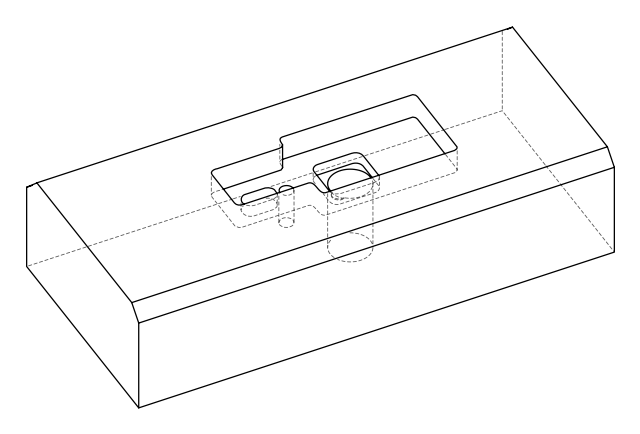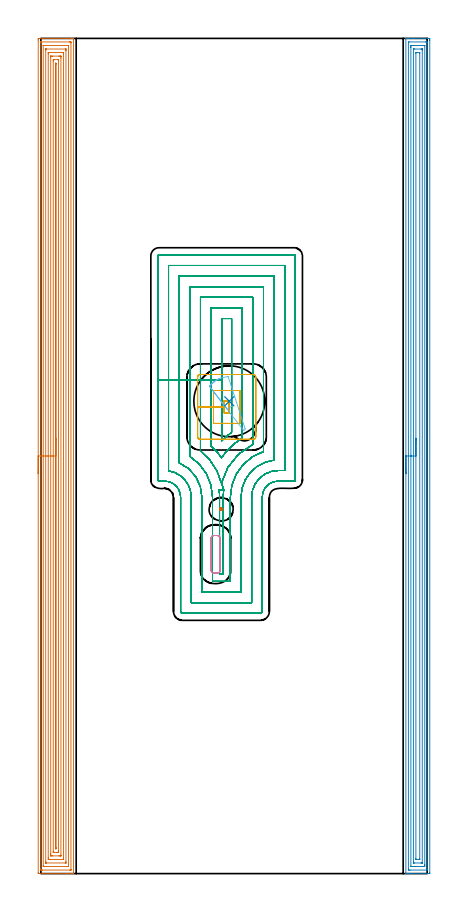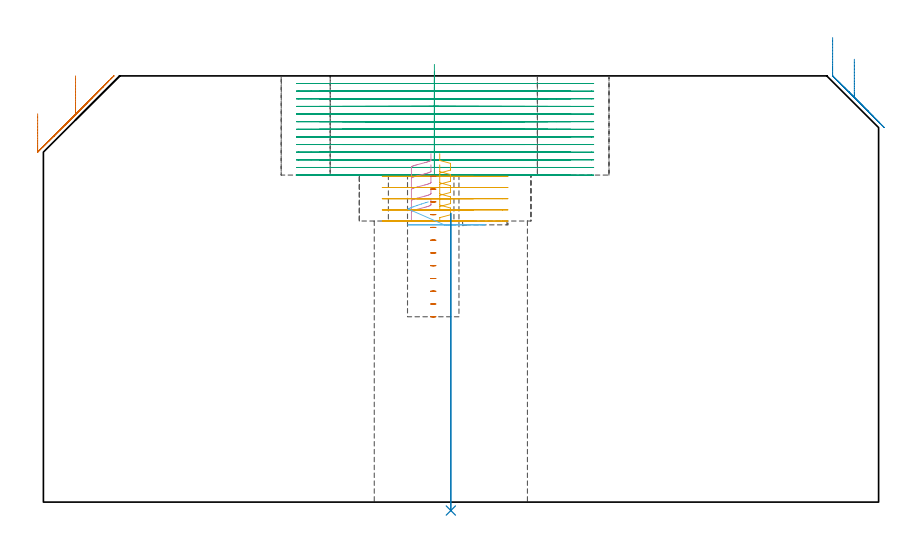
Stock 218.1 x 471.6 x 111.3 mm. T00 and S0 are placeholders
(PLAN: 8 operations, 3 tool changes, 123.7 min)
(1 AREA_MILL | FG_CHAMFER_SURFACE | UGT0205_001 | 30.37 min | 93362 mm3)
(2 AREA_MILL_1 | FG_CHAMFER_SURFACE_1 | UGT0205_001 | 19.14 min | 42975 mm3)
(3 MILL_FREE_SHAPED_POCKET | POCKET_FREE_SHAPED_STRAIGHT | UGT0201_126 | Follow Part, ap 2, ae 75% | 69.46 min | 405191 mm3)
(4 MILL_RECTANGULAR_POCKET | POCKET_RECTANGULAR_STRAIGHT | UGT0201_130 | Follow Part, ap 3, ae 75% | 0.97 min | 6205 mm3)
(5 MILL_RECTANGULAR_POCKET_1 | POCKET_RECTANGULAR_STRAIGHT_1 | UGT0201_130 | Follow Part, ap 3, ae 75% | 2.85 min | 25560 mm3)
(6 MILL_SLOT_ROUND_PART | SLOT_PARTIAL_ROUND | UGT0201_130 | Follow Part, ap 3, ae 75% | 0.27 min | 793 mm3)
(7 MILL_BLIND_HOLE_FROM_SOLID_MATERIAL | STEP1POCKET | UGT0201_130 | Spiral | 0.33 min | 5207 mm3)
(8 INDEXABLE_INSERT_DRILL_THROUGH_HOLE_FROM_SOLID | STEP1HOLE | NXT0302_035 | 0.32 min | 91434 mm3)
(TOOL UGT0205_001 | Chamfer Mill 20 x 3 x 45 deg. | D20 FL50 Z2)
(TOOL UGT0201_126 | Carbide End Mill 8.0 | D8 FL15 Z4)
(TOOL UGT0201_130 | Carbide End Mill 12.0 | D12 FL15 Z4)
(TOOL NXT0302_035 | Index. Insert Drill 40mm [880-D4000L40-05] | D40 PA176 FL200 Z2)
(OP 1 AREA_MILL)
G17 G21 G94 G90
T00 M6
G54
G17 G0 G90 X-1.5 Y225.8 S1061 M3
G43 Z121.3 H0
Z101.4
G94 G1 Y225.838 Z100.528 F250.
Y225.952 Z99.664
Y226.141 Z98.812
Y226.403 Z97.98
Y226.737 Z97.174
Y227.14 Z96.4
Y227.608 Z95.664
Y228.14 Z94.972
Y228.729 Z94.329
Y229.372 Z93.74
Y230.064 Z93.209
Y230.8 Z92.74
Y231.574 Z92.337
Y232.38 Z92.003
Y233.212 Z91.741
Y234.064 Z91.552
Y234.928 Z91.438
Y235.8 Z91.4
Y470.669
X-1.499 Y470.97 Z91.401
X-1.494 Y471.557 Z91.404
X-1.492 Y471.593 Z91.406
X-0.909 Y471.6 Z91.988
X14.508 Z107.403
X16.918 Z109.813
X17.646 Z110.546
X17.918 Z110.818
X18.343 Y471.593 Z111.235
X18.397 Y471.59 Z111.288
X18.4 Y471.417 Z111.3
Y0.183
X18.397 Y0.009 Z111.288
X18.384 Y0.006 Z111.276
X18.342 Y0.003 Z111.233
X17.918 Y0. Z110.818
X17.646 Z110.546
X16.918 Z109.813
X15.663 Z108.56
X14.244 Z107.14
X-1.174 Z91.724
X-1.492 Y0.01 Z91.406
X-1.499 Y0.327 Z91.399
Y0.342 Z91.4
X-1.5 Y235.8
X-0.086 Z92.814
X-0.085 Y469.318 Z92.815
X-0.083 Y469.453 Z92.817
X-0.08 Y469.543 Z92.82
X-0.077 Y469.592 Z92.823
X-0.069 Y469.593 Z92.831
X-0.018 Y469.596 Z92.882
X0.457 Y469.6 Z93.357
X16.027 Z108.927
X16.503 Y469.599 Z109.403
X16.918 Y469.592 Z109.818
X16.971 Y469.59 Z109.871
X16.98 Y469.385 Z109.88
X16.984 Y469.25 Z109.884
X16.985 Y469.182 Z109.885
X16.986 Y469.114 Z109.886
X16.985 Y2.282 Z109.885
X16.983 Y2.147 Z109.883
X16.98 Y2.057 Z109.88
X16.977 Y2.008 Z109.877
X16.969 Y2.007 Z109.869
X16.918 Y2.004 Z109.818
X16.443 Y2. Z109.343
X0.873 Z93.773
X0.397 Y2.001 Z93.297
X-0.018 Y2.008 Z92.882
X-0.071 Y2.01 Z92.829
X-0.08 Y2.215 Z92.82
X-0.084 Y2.35 Z92.816
X-0.085 Y2.418 Z92.815
X-0.086 Y2.486 Z92.814
Y235.8
X1.328 Z94.228
X1.329 Y467.503 Z94.229
X1.33 Y467.558 Z94.23
X1.332 Y467.583 Z94.232
X1.334 Y467.589 Z94.234
X1.354 Y467.591 Z94.254
X1.56 Y467.599 Z94.46
X15.135 Z108.035
X15.341 Y467.595 Z108.241
X15.478 Y467.59 Z108.378
X15.565 Y467.583 Z108.465
X15.567 Y467.539 Z108.467
X15.569 Y467.394 Z108.469
X15.571 Y466.957 Z108.471
Y4.097
X15.57 Y4.042 Z108.47
X15.568 Y4.017 Z108.468
X15.566 Y4.011 Z108.466
X15.546 Y4.009 Z108.446
X15.34 Y4.001 Z108.24
X1.765 Z94.665
X1.559 Y4.005 Z94.459
X1.422 Y4.01 Z94.322
X1.335 Y4.017 Z94.235
X1.333 Y4.061 Z94.233
X1.331 Y4.206 Z94.231
X1.329 Y4.643 Z94.229
X1.328 Y235.8 Z94.228
X2.743 Z95.643
Y464.711
X2.745 Y465.516 Z95.645
X2.748 Y465.571 Z95.648
X2.751 Y465.59 Z95.651
X2.773 Y465.592 Z95.673
X2.883 Y465.597 Z95.783
X3.104 Y465.599 Z96.004
X13.798 Z106.698
X14.018 Y465.597 Z106.918
X14.127 Y465.592 Z107.027
X14.149 Y465.59 Z107.049
X14.152 Y465.574 Z107.052
X14.154 Y465.533 Z107.054
X14.157 Y464.798 Z107.057
Y464.711
Y6.889
X14.155 Y6.085 Z107.055
X14.152 Y6.029 Z107.052
X14.149 Y6.01 Z107.049
X14.127 Y6.008 Z107.027
X14.017 Y6.004 Z106.917
X13.796 Y6.001 Z106.696
X3.102 Z96.002
X2.882 Y6.003 Z95.782
X2.773 Y6.008 Z95.673
X2.751 Y6.01 Z95.651
X2.748 Y6.026 Z95.648
X2.746 Y6.067 Z95.646
X2.743 Y6.802 Z95.643
Y6.889
Y235.8
X4.157 Z97.057
Y462.923
X4.158 Y463.204 Z97.058
X4.162 Y463.488 Z97.062
X4.164 Y463.567 Z97.064
X4.17 Y463.591 Z97.07
X4.186 Y463.593 Z97.086
X4.27 Y463.597 Z97.17
X4.439 Y463.599 Z97.339
X4.655 Y463.6 Z97.555
X11.786 Z104.686
X12.461 Y463.598 Z105.361
X12.681 Y463.596 Z105.581
X12.732 Y463.59 Z105.632
X12.736 Y463.577 Z105.636
X12.739 Y463.538 Z105.639
X12.742 Y462.923 Z105.642
X12.743 Y462.64 Z105.643
Y8.677
X12.742 Y8.396 Z105.642
X12.738 Y8.112 Z105.638
X12.736 Y8.033 Z105.636
X12.73 Y8.009 Z105.63
X12.714 Y8.007 Z105.614
X12.63 Y8.003 Z105.53
X12.461 Y8.001 Z105.361
X12.245 Y8. Z105.145
X5.114 Z98.014
X4.439 Y8.002 Z97.339
X4.219 Y8.004 Z97.119
X4.168 Y8.01 Z97.068
X4.164 Y8.023 Z97.064
X4.161 Y8.062 Z97.061
X4.158 Y8.677 Z97.058
X4.157 Y8.96 Z97.057
Y235.8
X5.571 Z98.471
Y461.134
X5.572 Y461.461 Z98.472
X5.574 Y461.542 Z98.474
X5.578 Y461.58 Z98.478
X5.58 Y461.59 Z98.48
X5.603 Y461.592 Z98.503
X5.759 Y461.598 Z98.659
X6.222 Y461.6 Z99.122
X6.649 Z99.549
X10.214 Z103.114
X10.679 Y461.599 Z103.579
X11.109 Y461.597 Z104.009
X11.289 Y461.59 Z104.189
X11.322 Y461.58 Z104.222
X11.324 Y461.517 Z104.224
X11.327 Y461.378 Z104.227
X11.328 Y461.134 Z104.228
X11.329 Y460.482 Z104.229
Y10.466
X11.328 Y10.139 Z104.228
X11.326 Y10.058 Z104.226
X11.322 Y10.02 Z104.222
X11.32 Y10.01 Z104.22
X11.297 Y10.008 Z104.197
X11.141 Y10.002 Z104.041
X10.679 Y10. Z103.579
X10.251 Z103.151
X6.686 Z99.586
X6.222 Y10.001 Z99.122
X5.791 Y10.003 Z98.691
X5.611 Y10.01 Z98.511
X5.578 Y10.02 Z98.478
X5.576 Y10.083 Z98.476
X5.573 Y10.222 Z98.473
X5.572 Y10.466 Z98.472
X5.571 Y11.118 Z98.471
Y235.8
X6.985 Z99.885
Y458.58
X6.987 Y459.346 Z99.887
X6.989 Y459.47 Z99.889
X6.993 Y459.59 Z99.893
X7.113 Y459.592 Z100.013
X7.752 Y459.599 Z100.652
X9.534 Y459.6 Z102.434
X9.787 Y459.598 Z102.687
X9.871 Y459.594 Z102.771
X9.9 Y459.59 Z102.8
X9.908 Y459.584 Z102.808
X9.91 Y459.559 Z102.81
X9.913 Y459.474 Z102.813
X9.914 Y459.346 Z102.814
X9.915 Y459.218 Z102.815
Y13.02
X9.913 Y12.254 Z102.813
X9.911 Y12.13 Z102.811
X9.907 Y12.01 Z102.807
X9.787 Y12.008 Z102.687
X9.148 Y12.001 Z102.048
X7.366 Y12. Z100.266
X7.113 Y12.002 Z100.013
X7.029 Y12.006 Z99.929
X7. Y12.01 Z99.9
X6.992 Y12.016 Z99.892
X6.99 Y12.041 Z99.89
X6.987 Y12.126 Z99.887
X6.986 Y12.254 Z99.886
X6.985 Y12.382 Z99.885
Y235.8
X8.4 Z101.3
Y456.765
X8.402 Y457.159 Z101.302
X8.407 Y457.558 Z101.307
X8.413 Y457.591 Z101.313
X8.429 Y457.595 Z101.329
X8.45 Z101.35
X8.487 Y457.591 Z101.387
X8.493 Y457.558 Z101.393
X8.496 Y457.456 Z101.396
X8.5 Y457.061 Z101.4
Y14.835
X8.498 Y14.441 Z101.398
X8.493 Y14.042 Z101.393
X8.487 Y14.009 Z101.387
X8.471 Y14.005 Z101.371
X8.45 Z101.35
X8.413 Y14.009 Z101.313
X8.407 Y14.042 Z101.307
X8.404 Y14.144 Z101.304
X8.4 Y14.539 Z101.3
Y235.8
Y236.672 Z101.338
Y237.536 Z101.451
Y238.388 Z101.64
Y239.22 Z101.903
Y240.026 Z102.236
Y240.8 Z102.639
Y241.536 Z103.108
Y242.228 Z103.639
Y242.871 Z104.228
Y243.46 Z104.872
Y243.992 Z105.564
Y244.46 Z106.3
Y244.863 Z107.073
Y245.197 Z107.879
Y245.459 Z108.711
Y245.648 Z109.563
Y245.762 Z110.428
Y245.8 Z111.3
G0 Z121.3
M5
M2
(OP 2 AREA_MILL_1)
G17 G21 G94 G90
T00 M6
G54
G17 G0 G90 X206.1 Y225.8 S1061 M3
G43 Z121.3 H0
G94 G1 Y225.838 Z120.428 F250.
Y225.952 Z119.563
Y226.141 Z118.712
Y226.403 Z117.88
Y226.737 Z117.074
Y227.14 Z116.3
Y227.608 Z115.564
Y228.14 Z114.872
Y228.729 Z114.229
Y229.372 Z113.64
Y230.064 Z113.108
Y230.8 Z112.64
Y231.574 Z112.237
Y232.38 Z111.903
Y233.212 Z111.641
Y234.064 Z111.452
Y234.928 Z111.338
Y235.8 Z111.3
Y471.417
X206.103 Y471.591 Z111.288
X206.138 Y471.6 Z111.253
X206.539 Z110.861
X206.8 Z110.6
X207.525 Z109.871
X208.775 Z108.622
X210.187 Z107.208
X218.438 Z98.959
X219.063 Y471.596 Z98.335
X219.592 Y471.592 Z97.806
X219.595 Y471.506 Z97.803
X219.599 Y470.97 Z97.801
X219.6 Y470.429 Z97.8
Y0.63
X219.596 Y0.273 Z97.802
X219.592 Y0.01 Z97.806
X219.326 Y0. Z98.072
X209.3 Z108.095
X207.887 Z109.509
X207.525 Z109.871
X206.8 Z110.6
X206.539 Z110.861
X206.138 Z111.253
X206.103 Y0.009 Z111.288
X206.1 Y0.183 Z111.3
Y235.8
X207.514 Z109.886
Y469.192
X207.525 Y469.59 Z109.875
X207.998 Y469.599 Z109.402
X217.288 Y469.6 Z100.112
X217.762 Y469.599 Z99.638
X218.175 Y469.59 Z99.225
X218.186 Y469.182 Z99.214
Y469.172
Y2.408
X218.175 Y2.01 Z99.225
X217.702 Y2.001 Z99.698
X208.412 Y2. Z108.988
X207.938 Y2.001 Z109.462
X207.525 Y2.01 Z109.875
X207.514 Y2.418 Z109.886
Y2.428
Y235.8
X208.928 Z108.472
X208.929 Y466.499 Z108.471
X208.93 Y466.872 Z108.47
X208.933 Y467.394 Z108.467
X208.935 Y467.571 Z108.465
X209.104 Y467.591 Z108.296
X209.3 Y467.595 Z108.1
X209.983 Y467.6 Z107.417
X210.187 Z107.213
X214.42 Z102.98
X216.196 Z101.204
X216.4 Y467.598 Z101.
X216.605 Y467.595 Z100.795
X216.741 Y467.59 Z100.659
X216.766 Y467.581 Z100.634
X216.767 Y467.563 Z100.633
X216.77 Y467.518 Z100.63
X216.771 Y467.394 Z100.629
Y5.101
X216.77 Y4.728 Z100.63
X216.767 Y4.206 Z100.633
X216.765 Y4.029 Z100.635
X216.596 Y4.009 Z100.804
X216.4 Y4.005 Z101.
X215.717 Y4. Z101.683
X215.513 Z101.887
X211.28 Z106.12
X209.504 Z107.896
X209.3 Y4.002 Z108.1
X209.095 Y4.005 Z108.305
X208.959 Y4.01 Z108.441
X208.935 Y4.019 Z108.465
X208.933 Y4.037 Z108.467
X208.931 Y4.082 Z108.469
X208.929 Y4.206 Z108.471
X208.928 Y235.8 Z108.472
X210.343 Z107.057
Y465.448
X210.345 Y465.554 Z107.055
X210.347 Y465.584 Z107.053
X210.35 Y465.59 Z107.05
X210.359 Y465.594 Z107.041
X210.413 Y465.597 Z106.987
X210.634 Y465.599 Z106.766
X211.075 Y465.6 Z106.325
X214.625 Z102.775
X215.068 Y465.597 Z102.332
X215.286 Y465.593 Z102.114
X215.339 Y465.59 Z102.061
X215.351 Y465.582 Z102.049
X215.353 Y465.564 Z102.047
X215.355 Y465.494 Z102.045
X215.357 Y464.868 Z102.043
Y464.711
Y6.152
X215.355 Y6.046 Z102.045
X215.353 Y6.017 Z102.047
X215.35 Y6.01 Z102.05
X215.341 Y6.006 Z102.059
X215.287 Y6.003 Z102.113
X215.066 Y6.001 Z102.334
X214.625 Y6. Z102.775
X211.075 Z106.325
X210.632 Y6.003 Z106.768
X210.414 Y6.007 Z106.986
X210.361 Y6.01 Z107.039
X210.349 Y6.018 Z107.051
X210.347 Y6.036 Z107.053
X210.345 Y6.106 Z107.055
X210.343 Y6.732 Z107.057
Y6.889
Y235.8
X211.757 Z105.643
X211.758 Y463.337 Z105.642
X211.76 Y463.475 Z105.64
X211.764 Y463.578 Z105.636
X211.795 Y463.59 Z105.605
X211.962 Y463.596 Z105.438
X212.178 Y463.6 Z105.222
X213.834 Z103.566
X213.893 Y463.599 Z103.507
X213.925 Y463.595 Z103.475
X213.936 Y463.591 Z103.464
X213.939 Y463.544 Z103.461
X213.943 Y463.13 Z103.457
X213.942 Y8.263 Z103.458
X213.94 Y8.125 Z103.46
X213.936 Y8.022 Z103.464
X213.905 Y8.01 Z103.495
X213.738 Y8.004 Z103.662
X213.522 Y8. Z103.878
X211.866 Z105.534
X211.807 Y8.001 Z105.593
X211.775 Y8.005 Z105.625
X211.764 Y8.009 Z105.636
X211.762 Y8.056 Z105.638
X211.757 Y8.47 Z105.643
Y235.8
Y236.672 Z105.681
Y237.537 Z105.795
Y238.388 Z105.984
Y239.22 Z106.246
Y240.026 Z106.58
Y240.8 Z106.983
Y241.536 Z107.452
Y242.228 Z107.983
Y242.871 Z108.572
Y243.46 Z109.215
Y243.992 Z109.907
Y244.46 Z110.643
Y244.863 Z111.417
Y245.197 Z112.223
Y245.459 Z113.055
Y245.648 Z113.907
Y245.762 Z114.772
Y245.8 Z115.643
G0 Z121.3
M5
M2
(OP 3 MILL_FREE_SHAPED_POCKET)
G17 G21 G94 G90
T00 M6
G54
G17 G0 G90 X102.1 Y297.501 S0 M3
G43 Z121.3 H0
Z114.3
G94 G1 Y278.87 Z109.308 F250.
Y244.339 F500.
G2 X107.7 Y249.115 R45.
G1 Y313.4
X102.1
Y278.87
X96.1
Y241.489
G2 X101.95 Y234.822 R39.
X113.7 Y245.9 R39.
G1 Y319.4
X96.1
Y278.87
X90.1
Y238.695
G2 X101.95 Y220.461 R33.
G1 X103.27 Y216.685
G3 X103. Y212.6 R31.
G1 Y169.
X100.9
Y212.6
G3 X100.63 Y216.685 R31.
X103.27 Y216.685 R4.
G1 X101.95 Y220.461
G2 X119.7 Y242.341 R33.
G1 Y325.4
X90.1
Y278.87
X84.1
Y235.564
G2 X96.9 Y212.6 R27.
G1 Y165.
X107.
Y212.6
G2 X125.7 Y238.293 R27.
G1 Y331.4
X84.1
Y278.87
X78.1
Y231.933
G2 X90.9 Y212.6 R21.
G1 Y159.
X113.
Y212.6
G2 X131.7 Y233.474 R21.
G1 Y337.4
X78.1
Y278.87
X72.1
Y227.438
G2 X84.9 Y212.6 R15.
G1 Y153.
X119.
Y212.6
G2 X134. Y227.6 R15.
G1 X137.7
Y343.4
X72.1
Y278.87
X66.1
Y222.2
G3 X66.7 Y221.6 R0.6
G1 X69.9
G2 X78.9 Y212.6 R9.
G1 Y148.
G3 X79.9 Y147. R1.
G1 X124.
G3 X125. Y148. R1.
G1 Y212.6
G2 X134. Y221.6 R9.
G1 X143.1
G3 X143.7 Y222.2 R0.6
G1 Y348.8
G3 X143.1 Y349.4 R0.6
G1 X66.7
G3 X66.1 Y348.8 R0.6
G1 Y278.87
Y277.87
G0 X102.1 Y297.501 Z112.308
G1 Y278.87 Z107.315 F250.
Y244.339 F500.
G2 X107.7 Y249.115 R45.
G1 Y313.4
X102.1
Y278.87
X96.1
Y241.489
G2 X101.95 Y234.822 R39.
X113.7 Y245.9 R39.
G1 Y319.4
X96.1
Y278.87
X90.1
Y238.695
G2 X101.95 Y220.461 R33.
G1 X103.27 Y216.685
G3 X103. Y212.6 R31.
G1 Y169.
X100.9
Y212.6
G3 X100.63 Y216.685 R31.
X103.27 Y216.685 R4.
G1 X101.95 Y220.461
G2 X119.7 Y242.341 R33.
G1 Y325.4
X90.1
Y278.87
X84.1
Y235.564
G2 X96.9 Y212.6 R27.
G1 Y165.
X107.
Y212.6
G2 X125.7 Y238.293 R27.
G1 Y331.4
X84.1
Y278.87
X78.1
Y231.933
G2 X90.9 Y212.6 R21.
G1 Y159.
X113.
Y212.6
G2 X131.7 Y233.474 R21.
G1 Y337.4
X78.1
Y278.87
X72.1
Y227.438
G2 X84.9 Y212.6 R15.
G1 Y153.
X119.
Y212.6
G2 X134. Y227.6 R15.
G1 X137.7
Y343.4
X72.1
Y278.87
X66.1
Y222.2
G3 X66.7 Y221.6 R0.6
G1 X69.9
G2 X78.9 Y212.6 R9.
G1 Y148.
G3 X79.9 Y147. R1.
G1 X124.
G3 X125. Y148. R1.
G1 Y212.6
G2 X134. Y221.6 R9.
G1 X143.1
G3 X143.7 Y222.2 R0.6
G1 Y348.8
G3 X143.1 Y349.4 R0.6
G1 X66.7
G3 X66.1 Y348.8 R0.6
G1 Y278.87
Y277.87
G0 X102.1 Y297.501 Z110.315
G1 Y278.87 Z105.323 F250.
Y244.339 F500.
G2 X107.7 Y249.115 R45.
G1 Y313.4
X102.1
Y278.87
X96.1
Y241.489
G2 X101.95 Y234.822 R39.
X113.7 Y245.9 R39.
G1 Y319.4
X96.1
Y278.87
X90.1
Y238.695
G2 X101.95 Y220.461 R33.
G1 X103.27 Y216.685
G3 X103. Y212.6 R31.
G1 Y169.
X100.9
Y212.6
G3 X100.63 Y216.685 R31.
X103.27 Y216.685 R4.
G1 X101.95 Y220.461
G2 X119.7 Y242.341 R33.
G1 Y325.4
X90.1
Y278.87
X84.1
Y235.564
G2 X96.9 Y212.6 R27.
G1 Y165.
X107.
Y212.6
G2 X125.7 Y238.293 R27.
G1 Y331.4
X84.1
Y278.87
X78.1
Y231.933
G2 X90.9 Y212.6 R21.
G1 Y159.
X113.
Y212.6
G2 X131.7 Y233.474 R21.
G1 Y337.4
X78.1
Y278.87
X72.1
Y227.438
G2 X84.9 Y212.6 R15.
G1 Y153.
X119.
Y212.6
G2 X134. Y227.6 R15.
G1 X137.7
Y343.4
X72.1
Y278.87
X66.1
Y222.2
G3 X66.7 Y221.6 R0.6
G1 X69.9
G2 X78.9 Y212.6 R9.
G1 Y148.
G3 X79.9 Y147. R1.
G1 X124.
G3 X125. Y148. R1.
G1 Y212.6
G2 X134. Y221.6 R9.
G1 X143.1
G3 X143.7 Y222.2 R0.6
G1 Y348.8
G3 X143.1 Y349.4 R0.6
G1 X66.7
G3 X66.1 Y348.8 R0.6
G1 Y278.87
Y277.87
G0 X102.1 Y297.501 Z108.323
G1 Y278.87 Z103.331 F250.
Y244.339 F500.
G2 X107.7 Y249.115 R45.
G1 Y313.4
X102.1
Y278.87
X96.1
Y241.489
G2 X101.95 Y234.822 R39.
X113.7 Y245.9 R39.
G1 Y319.4
X96.1
Y278.87
X90.1
Y238.695
G2 X101.95 Y220.461 R33.
G1 X103.27 Y216.685
G3 X103. Y212.6 R31.
G1 Y169.
X100.9
Y212.6
G3 X100.63 Y216.685 R31.
X103.27 Y216.685 R4.
G1 X101.95 Y220.461
G2 X119.7 Y242.341 R33.
G1 Y325.4
X90.1
Y278.87
X84.1
Y235.564
G2 X96.9 Y212.6 R27.
G1 Y165.
X107.
Y212.6
G2 X125.7 Y238.293 R27.
G1 Y331.4
X84.1
Y278.87
X78.1
Y231.933
G2 X90.9 Y212.6 R21.
G1 Y159.
X113.
Y212.6
G2 X131.7 Y233.474 R21.
G1 Y337.4
X78.1
Y278.87
X72.1
Y227.438
G2 X84.9 Y212.6 R15.
G1 Y153.
X119.
Y212.6
G2 X134. Y227.6 R15.
G1 X137.7
Y343.4
X72.1
Y278.87
X66.1
Y222.2
G3 X66.7 Y221.6 R0.6
G1 X69.9
G2 X78.9 Y212.6 R9.
G1 Y148.
G3 X79.9 Y147. R1.
G1 X124.
G3 X125. Y148. R1.
G1 Y212.6
G2 X134. Y221.6 R9.
G1 X143.1
G3 X143.7 Y222.2 R0.6
G1 Y348.8
G3 X143.1 Y349.4 R0.6
G1 X66.7
G3 X66.1 Y348.8 R0.6
G1 Y278.87
Y277.87
G0 X102.1 Y297.501 Z106.331
G1 Y278.87 Z101.338 F250.
Y244.339 F500.
G2 X107.7 Y249.115 R45.
G1 Y313.4
X102.1
Y278.87
X96.1
Y241.489
G2 X101.95 Y234.822 R39.
X113.7 Y245.9 R39.
G1 Y319.4
X96.1
Y278.87
X90.1
Y238.695
G2 X101.95 Y220.461 R33.
G1 X103.27 Y216.685
G3 X103. Y212.6 R31.
G1 Y169.
X100.9
Y212.6
G3 X100.63 Y216.685 R31.
X103.27 Y216.685 R4.
G1 X101.95 Y220.461
G2 X119.7 Y242.341 R33.
G1 Y325.4
X90.1
Y278.87
X84.1
Y235.564
G2 X96.9 Y212.6 R27.
G1 Y165.
X107.
Y212.6
G2 X125.7 Y238.293 R27.
G1 Y331.4
X84.1
Y278.87
X78.1
Y231.933
G2 X90.9 Y212.6 R21.
G1 Y159.
X113.
Y212.6
G2 X131.7 Y233.474 R21.
G1 Y337.4
X78.1
Y278.87
X72.1
Y227.438
G2 X84.9 Y212.6 R15.
G1 Y153.
X119.
Y212.6
G2 X134. Y227.6 R15.
G1 X137.7
Y343.4
X72.1
Y278.87
X66.1
Y222.2
G3 X66.7 Y221.6 R0.6
G1 X69.9
G2 X78.9 Y212.6 R9.
G1 Y148.
G3 X79.9 Y147. R1.
G1 X124.
G3 X125. Y148. R1.
G1 Y212.6
G2 X134. Y221.6 R9.
G1 X143.1
G3 X143.7 Y222.2 R0.6
G1 Y348.8
G3 X143.1 Y349.4 R0.6
G1 X66.7
G3 X66.1 Y348.8 R0.6
G1 Y278.87
Y277.87
G0 X102.1 Y297.501 Z104.338
G1 Y278.87 Z99.346 F250.
Y244.339 F500.
G2 X107.7 Y249.115 R45.
G1 Y313.4
X102.1
Y278.87
X96.1
Y241.489
G2 X101.95 Y234.822 R39.
X113.7 Y245.9 R39.
G1 Y319.4
X96.1
Y278.87
X90.1
Y238.695
G2 X101.95 Y220.461 R33.
G1 X103.27 Y216.685
G3 X103. Y212.6 R31.
G1 Y169.
X100.9
Y212.6
G3 X100.63 Y216.685 R31.
X103.27 Y216.685 R4.
G1 X101.95 Y220.461
G2 X119.7 Y242.341 R33.
G1 Y325.4
X90.1
Y278.87
X84.1
Y235.564
G2 X96.9 Y212.6 R27.
G1 Y165.
X107.
Y212.6
G2 X125.7 Y238.293 R27.
G1 Y331.4
X84.1
Y278.87
X78.1
Y231.933
G2 X90.9 Y212.6 R21.
G1 Y159.
X113.
Y212.6
G2 X131.7 Y233.474 R21.
G1 Y337.4
X78.1
Y278.87
X72.1
Y227.438
G2 X84.9 Y212.6 R15.
G1 Y153.
X119.
Y212.6
G2 X134. Y227.6 R15.
G1 X137.7
Y343.4
X72.1
Y278.87
X66.1
Y222.2
G3 X66.7 Y221.6 R0.6
G1 X69.9
G2 X78.9 Y212.6 R9.
G1 Y148.
G3 X79.9 Y147. R1.
G1 X124.
G3 X125. Y148. R1.
G1 Y212.6
G2 X134. Y221.6 R9.
G1 X143.1
G3 X143.7 Y222.2 R0.6
G1 Y348.8
G3 X143.1 Y349.4 R0.6
G1 X66.7
G3 X66.1 Y348.8 R0.6
G1 Y278.87
Y277.87
G0 X102.1 Y297.501 Z102.346
G1 Y278.87 Z97.354 F250.
Y244.339 F500.
G2 X107.7 Y249.115 R45.
G1 Y313.4
X102.1
Y278.87
X96.1
Y241.489
G2 X101.95 Y234.822 R39.
X113.7 Y245.9 R39.
G1 Y319.4
X96.1
Y278.87
X90.1
Y238.695
G2 X101.95 Y220.461 R33.
G1 X103.27 Y216.685
G3 X103. Y212.6 R31.
G1 Y169.
X100.9
Y212.6
G3 X100.63 Y216.685 R31.
X103.27 Y216.685 R4.
G1 X101.95 Y220.461
G2 X119.7 Y242.341 R33.
G1 Y325.4
X90.1
Y278.87
X84.1
Y235.564
G2 X96.9 Y212.6 R27.
G1 Y165.
X107.
Y212.6
G2 X125.7 Y238.293 R27.
G1 Y331.4
X84.1
Y278.87
X78.1
Y231.933
G2 X90.9 Y212.6 R21.
G1 Y159.
X113.
Y212.6
G2 X131.7 Y233.474 R21.
G1 Y337.4
X78.1
Y278.87
X72.1
Y227.438
G2 X84.9 Y212.6 R15.
G1 Y153.
X119.
Y212.6
G2 X134. Y227.6 R15.
G1 X137.7
Y343.4
X72.1
Y278.87
X66.1
Y222.2
G3 X66.7 Y221.6 R0.6
G1 X69.9
G2 X78.9 Y212.6 R9.
G1 Y148.
G3 X79.9 Y147. R1.
G1 X124.
G3 X125. Y148. R1.
G1 Y212.6
G2 X134. Y221.6 R9.
G1 X143.1
G3 X143.7 Y222.2 R0.6
G1 Y348.8
G3 X143.1 Y349.4 R0.6
G1 X66.7
G3 X66.1 Y348.8 R0.6
G1 Y278.87
Y277.87
G0 X102.1 Y297.501 Z100.354
G1 Y278.87 Z95.361 F250.
Y244.339 F500.
G2 X107.7 Y249.115 R45.
G1 Y313.4
X102.1
Y278.87
X96.1
Y241.489
G2 X101.95 Y234.822 R39.
X113.7 Y245.9 R39.
G1 Y319.4
X96.1
Y278.87
X90.1
Y238.695
G2 X101.95 Y220.461 R33.
G1 X103.27 Y216.685
G3 X103. Y212.6 R31.
G1 Y169.
X100.9
Y212.6
G3 X100.63 Y216.685 R31.
X103.27 Y216.685 R4.
G1 X101.95 Y220.461
G2 X119.7 Y242.341 R33.
G1 Y325.4
X90.1
Y278.87
X84.1
Y235.564
G2 X96.9 Y212.6 R27.
G1 Y165.
X107.
Y212.6
G2 X125.7 Y238.293 R27.
G1 Y331.4
X84.1
Y278.87
X78.1
Y231.933
G2 X90.9 Y212.6 R21.
G1 Y159.
X113.
Y212.6
G2 X131.7 Y233.474 R21.
G1 Y337.4
X78.1
Y278.87
X72.1
Y227.438
G2 X84.9 Y212.6 R15.
G1 Y153.
X119.
Y212.6
G2 X134. Y227.6 R15.
G1 X137.7
Y343.4
X72.1
Y278.87
X66.1
Y222.2
G3 X66.7 Y221.6 R0.6
G1 X69.9
G2 X78.9 Y212.6 R9.
G1 Y148.
G3 X79.9 Y147. R1.
G1 X124.
G3 X125. Y148. R1.
G1 Y212.6
G2 X134. Y221.6 R9.
G1 X143.1
G3 X143.7 Y222.2 R0.6
G1 Y348.8
G3 X143.1 Y349.4 R0.6
G1 X66.7
G3 X66.1 Y348.8 R0.6
G1 Y278.87
Y277.87
G0 X102.1 Y297.501 Z98.361
G1 Y278.87 Z93.369 F250.
Y244.339 F500.
G2 X107.7 Y249.115 R45.
G1 Y313.4
X102.1
Y278.87
X96.1
Y241.489
G2 X101.95 Y234.822 R39.
X113.7 Y245.9 R39.
G1 Y319.4
X96.1
Y278.87
X90.1
Y238.695
G2 X101.95 Y220.461 R33.
G1 X103.27 Y216.685
G3 X103. Y212.6 R31.
G1 Y169.
X100.9
Y212.6
G3 X100.63 Y216.685 R31.
X103.27 Y216.685 R4.
G1 X101.95 Y220.461
G2 X119.7 Y242.341 R33.
G1 Y325.4
X90.1
Y278.87
X84.1
Y235.564
G2 X96.9 Y212.6 R27.
G1 Y165.
X107.
Y212.6
G2 X125.7 Y238.293 R27.
G1 Y331.4
X84.1
Y278.87
X78.1
Y231.933
G2 X90.9 Y212.6 R21.
G1 Y159.
X113.
Y212.6
G2 X131.7 Y233.474 R21.
G1 Y337.4
X78.1
Y278.87
X72.1
Y227.438
G2 X84.9 Y212.6 R15.
G1 Y153.
X119.
Y212.6
G2 X134. Y227.6 R15.
G1 X137.7
Y343.4
X72.1
Y278.87
X66.1
Y222.2
G3 X66.7 Y221.6 R0.6
G1 X69.9
G2 X78.9 Y212.6 R9.
G1 Y148.
G3 X79.9 Y147. R1.
G1 X124.
G3 X125. Y148. R1.
G1 Y212.6
G2 X134. Y221.6 R9.
G1 X143.1
G3 X143.7 Y222.2 R0.6
G1 Y348.8
G3 X143.1 Y349.4 R0.6
G1 X66.7
G3 X66.1 Y348.8 R0.6
G1 Y278.87
Y277.87
G0 X102.1 Y297.501 Z96.369
G1 Y278.87 Z91.377 F250.
Y244.339 F500.
G2 X107.7 Y249.115 R45.
G1 Y313.4
X102.1
Y278.87
X96.1
Y241.489
G2 X101.95 Y234.822 R39.
X113.7 Y245.9 R39.
G1 Y319.4
X96.1
Y278.87
X90.1
Y238.695
G2 X101.95 Y220.461 R33.
G1 X103.27 Y216.685
G3 X103. Y212.6 R31.
G1 Y169.
X100.9
Y212.6
G3 X100.63 Y216.685 R31.
X103.27 Y216.685 R4.
G1 X101.95 Y220.461
G2 X119.7 Y242.341 R33.
G1 Y325.4
X90.1
Y278.87
X84.1
Y235.564
G2 X96.9 Y212.6 R27.
G1 Y165.
X107.
Y212.6
G2 X125.7 Y238.293 R27.
G1 Y331.4
X84.1
Y278.87
X78.1
Y231.933
G2 X90.9 Y212.6 R21.
G1 Y159.
X113.
Y212.6
G2 X131.7 Y233.474 R21.
G1 Y337.4
X78.1
Y278.87
X72.1
Y227.438
G2 X84.9 Y212.6 R15.
G1 Y153.
X119.
Y212.6
G2 X134. Y227.6 R15.
G1 X137.7
Y343.4
X72.1
Y278.87
X66.1
Y222.2
G3 X66.7 Y221.6 R0.6
G1 X69.9
G2 X78.9 Y212.6 R9.
G1 Y148.
G3 X79.9 Y147. R1.
G1 X124.
G3 X125. Y148. R1.
G1 Y212.6
G2 X134. Y221.6 R9.
G1 X143.1
G3 X143.7 Y222.2 R0.6
G1 Y348.8
G3 X143.1 Y349.4 R0.6
G1 X66.7
G3 X66.1 Y348.8 R0.6
G1 Y278.87
Y277.87
G0 X102.1 Y297.501 Z94.377
G1 Y278.87 Z89.385 F250.
Y244.339 F500.
G2 X107.7 Y249.115 R45.
G1 Y313.4
X102.1
Y278.87
X96.1
Y241.489
G2 X101.95 Y234.822 R39.
X113.7 Y245.9 R39.
G1 Y319.4
X96.1
Y278.87
X90.1
Y238.695
G2 X101.95 Y220.461 R33.
G1 X103.27 Y216.685
G3 X103. Y212.6 R31.
G1 Y169.
X100.9
Y212.6
G3 X100.63 Y216.685 R31.
X103.27 Y216.685 R4.
G1 X101.95 Y220.461
G2 X119.7 Y242.341 R33.
G1 Y325.4
X90.1
Y278.87
X84.1
Y235.564
G2 X96.9 Y212.6 R27.
G1 Y165.
X107.
Y212.6
G2 X125.7 Y238.293 R27.
G1 Y331.4
X84.1
Y278.87
X78.1
Y231.933
G2 X90.9 Y212.6 R21.
G1 Y159.
X113.
Y212.6
G2 X131.7 Y233.474 R21.
G1 Y337.4
X78.1
Y278.87
X72.1
Y227.438
G2 X84.9 Y212.6 R15.
G1 Y153.
X119.
Y212.6
G2 X134. Y227.6 R15.
G1 X137.7
Y343.4
X72.1
Y278.87
X66.1
Y222.2
G3 X66.7 Y221.6 R0.6
G1 X69.9
G2 X78.9 Y212.6 R9.
G1 Y148.
G3 X79.9 Y147. R1.
G1 X124.
G3 X125. Y148. R1.
G1 Y212.6
G2 X134. Y221.6 R9.
G1 X143.1
G3 X143.7 Y222.2 R0.6
G1 Y348.8
G3 X143.1 Y349.4 R0.6
G1 X66.7
G3 X66.1 Y348.8 R0.6
G1 Y278.87
Y277.87
G0 X102.1 Y297.501 Z92.385
G1 Y278.87 Z87.392 F250.
Y244.339 F500.
G2 X107.7 Y249.115 R45.
G1 Y313.4
X102.1
Y278.87
X96.1
Y241.489
G2 X101.95 Y234.822 R39.
X113.7 Y245.9 R39.
G1 Y319.4
X96.1
Y278.87
X90.1
Y238.695
G2 X101.95 Y220.461 R33.
G1 X103.27 Y216.685
G3 X103. Y212.6 R31.
G1 Y169.
X100.9
Y212.6
G3 X100.63 Y216.685 R31.
X103.27 Y216.685 R4.
G1 X101.95 Y220.461
G2 X119.7 Y242.341 R33.
G1 Y325.4
X90.1
Y278.87
X84.1
Y235.564
G2 X96.9 Y212.6 R27.
G1 Y165.
X107.
Y212.6
G2 X125.7 Y238.293 R27.
G1 Y331.4
X84.1
Y278.87
X78.1
Y231.933
G2 X90.9 Y212.6 R21.
G1 Y159.
X113.
Y212.6
G2 X131.7 Y233.474 R21.
G1 Y337.4
X78.1
Y278.87
X72.1
Y227.438
G2 X84.9 Y212.6 R15.
G1 Y153.
X119.
Y212.6
G2 X134. Y227.6 R15.
G1 X137.7
Y343.4
X72.1
Y278.87
X66.1
Y222.2
G3 X66.7 Y221.6 R0.6
G1 X69.9
G2 X78.9 Y212.6 R9.
G1 Y148.
G3 X79.9 Y147. R1.
G1 X124.
G3 X125. Y148. R1.
G1 Y212.6
G2 X134. Y221.6 R9.
G1 X143.1
G3 X143.7 Y222.2 R0.6
G1 Y348.8
G3 X143.1 Y349.4 R0.6
G1 X66.7
G3 X66.1 Y348.8 R0.6
G1 Y278.87
Y277.87
G0 X102.1 Y297.501 Z90.392
G1 Y278.87 Z85.4 F250.
Y244.339 F500.
G2 X107.7 Y249.115 R45.
G1 Y313.4
X102.1
Y278.87
X96.1
Y241.489
G2 X101.95 Y234.822 R39.
X113.7 Y245.9 R39.
G1 Y319.4
X96.1
Y278.87
X90.1
Y238.695
G2 X101.95 Y220.461 R33.
G1 X103.27 Y216.685
G3 X103. Y212.6 R31.
G1 Y169.
X100.9
Y212.6
G3 X100.63 Y216.685 R31.
X103.27 Y216.685 R4.
G1 X101.95 Y220.461
G2 X119.7 Y242.341 R33.
G1 Y325.4
X90.1
Y278.87
X84.1
Y235.564
G2 X96.9 Y212.6 R27.
G1 Y165.
X107.
Y212.6
G2 X125.7 Y238.293 R27.
G1 Y331.4
X84.1
Y278.87
X78.1
Y231.933
G2 X90.9 Y212.6 R21.
G1 Y159.
X113.
Y212.6
G2 X131.7 Y233.474 R21.
G1 Y337.4
X78.1
Y278.87
X72.1
Y227.438
G2 X84.9 Y212.6 R15.
G1 Y153.
X119.
Y212.6
G2 X134. Y227.6 R15.
G1 X137.7
Y343.4
X72.1
Y278.87
X66.1
Y222.2
G3 X66.7 Y221.6 R0.6
G1 X69.9
G2 X78.9 Y212.6 R9.
G1 Y148.
G3 X79.9 Y147. R1.
G1 X124.
G3 X125. Y148. R1.
G1 Y212.6
G2 X134. Y221.6 R9.
G1 X143.1
G3 X143.7 Y222.2 R0.6
G1 Y348.8
G3 X143.1 Y349.4 R0.6
G1 X66.7
G3 X66.1 Y348.8 R0.6
G1 Y278.87
Y277.87
G0 Z121.3
M5
M2
(OP 4 MILL_RECTANGULAR_POCKET)
G17 G21 G94 G90
T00 M6
G54
G17 G0 G90 X101.2 Y183.071 S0 M3
G43 Z121.3 H0
Z90.977
G94 G1 Y189.2 Z89.335 F250.
Y189.33 Z89.3
X101.139 Y189.67 Z89.207
X101.011 Y189.99 Z89.115
X100.821 Y190.278 Z89.023
X100.578 Y190.521 Z88.93
X100.29 Y190.711 Z88.838
X99.97 Y190.839 Z88.746
X99.63 Y190.9 Z88.653
X97.67 Z88.128
X97.33 Y190.839 Z88.035
X97.01 Y190.711 Z87.943
X96.722 Y190.521 Z87.851
X96.479 Y190.278 Z87.758
X96.289 Y189.99 Z87.666
X96.161 Y189.67 Z87.574
X96.1 Y189.33 Z87.481
Y189.2 Z87.446
Y180.3 Z85.062
Y171.4 F500.
G3 X97.8 Y169.7 R1.7
G1 X99.5
G3 X101.2 Y171.4 R1.7
G1 Y189.2
G3 X99.5 Y190.9 R1.7
G1 X97.8
G3 X96.1 Y189.2 R1.7
G1 Y180.3
Y179.3
G0 X101.2 Y183.071 Z88.062
G1 Y189.2 Z86.419 F250.
Y189.33 Z86.384
X101.139 Y189.67 Z86.292
X101.011 Y189.99 Z86.2
X100.821 Y190.278 Z86.107
X100.578 Y190.521 Z86.015
X100.29 Y190.711 Z85.923
X99.97 Y190.839 Z85.83
X99.63 Y190.9 Z85.738
X97.67 Z85.212
X97.33 Y190.839 Z85.12
X97.01 Y190.711 Z85.028
X96.722 Y190.521 Z84.935
X96.479 Y190.278 Z84.843
X96.289 Y189.99 Z84.751
X96.161 Y189.67 Z84.658
X96.1 Y189.33 Z84.566
Y189.2 Z84.531
Y180.3 Z82.146
Y171.4 F500.
G3 X97.8 Y169.7 R1.7
G1 X99.5
G3 X101.2 Y171.4 R1.7
G1 Y189.2
G3 X99.5 Y190.9 R1.7
G1 X97.8
G3 X96.1 Y189.2 R1.7
G1 Y180.3
Y179.3
G0 X101.2 Y183.071 Z85.146
G1 Y189.2 Z83.504 F250.
Y189.33 Z83.469
X101.139 Y189.67 Z83.377
X101.011 Y189.99 Z83.284
X100.821 Y190.278 Z83.192
X100.578 Y190.521 Z83.1
X100.29 Y190.711 Z83.007
X99.97 Y190.839 Z82.915
X99.63 Y190.9 Z82.822
X97.67 Z82.297
X97.33 Y190.839 Z82.205
X97.01 Y190.711 Z82.112
X96.722 Y190.521 Z82.02
X96.479 Y190.278 Z81.928
X96.289 Y189.99 Z81.835
X96.161 Y189.67 Z81.743
X96.1 Y189.33 Z81.65
Y189.2 Z81.616
Y180.3 Z79.231
Y171.4 F500.
G3 X97.8 Y169.7 R1.7
G1 X99.5
G3 X101.2 Y171.4 R1.7
G1 Y189.2
G3 X99.5 Y190.9 R1.7
G1 X97.8
G3 X96.1 Y189.2 R1.7
G1 Y180.3
Y179.3
G0 X101.2 Y183.071 Z82.231
G1 Y189.2 Z80.589 F250.
Y189.33 Z80.554
X101.139 Y189.67 Z80.461
X101.011 Y189.99 Z80.369
X100.821 Y190.278 Z80.276
X100.578 Y190.521 Z80.184
X100.29 Y190.711 Z80.092
X99.97 Y190.839 Z79.999
X99.63 Y190.9 Z79.907
X97.67 Z79.382
X97.33 Y190.839 Z79.289
X97.01 Y190.711 Z79.197
X96.722 Y190.521 Z79.105
X96.479 Y190.278 Z79.012
X96.289 Y189.99 Z78.92
X96.161 Y189.67 Z78.827
X96.1 Y189.33 Z78.735
Y189.2 Z78.7
Y180.3 Z76.315
Y171.4 F500.
G3 X97.8 Y169.7 R1.7
G1 X99.5
G3 X101.2 Y171.4 R1.7
G1 Y189.2
G3 X99.5 Y190.9 R1.7
G1 X97.8
G3 X96.1 Y189.2 R1.7
G1 Y180.3
Y179.3
G0 X101.2 Y183.071 Z79.315
G1 Y189.2 Z77.673 F250.
Y189.33 Z77.638
X101.139 Y189.67 Z77.546
X101.011 Y189.99 Z77.453
X100.821 Y190.278 Z77.361
X100.578 Y190.521 Z77.269
X100.29 Y190.711 Z77.176
X99.97 Y190.839 Z77.084
X99.63 Y190.9 Z76.992
X97.67 Z76.466
X97.33 Y190.839 Z76.374
X97.01 Y190.711 Z76.282
X96.722 Y190.521 Z76.189
X96.479 Y190.278 Z76.097
X96.289 Y189.99 Z76.004
X96.161 Y189.67 Z75.912
X96.1 Y189.33 Z75.82
Y189.2 Z75.785
Y180.3 Z73.4
Y171.4 F500.
G3 X97.8 Y169.7 R1.7
G1 X99.5
G3 X101.2 Y171.4 R1.7
G1 Y189.2
G3 X99.5 Y190.9 R1.7
G1 X97.8
G3 X96.1 Y189.2 R1.7
G1 Y180.3
Y179.3
G0 Z121.3
M5
M2
(OP 5 MILL_RECTANGULAR_POCKET_1)
G17 G21 G94 G90
T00 M6
G54
G17 G0 G90 X103.5 Y266.776 S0 M3
G43 Z121.3 H0
Z90.977
G94 G1 Y260.2 Z89.215 F250.
X106.3 Z88.464
Y266.8 Z86.696
X103.5 Z85.946
Y263.5 Z85.062
Y260.2 F500.
X106.3
Y266.8
X103.5
Y263.5
X97.5
Y254.2
X112.3
Y272.8
X97.5
Y263.5
X88.5
Y246.6
G3 X89.9 Y245.2 R1.4
G1 X119.9
G3 X121.3 Y246.6 R1.4
G1 Y280.4
G3 X119.9 Y281.8 R1.4
G1 X89.9
G3 X88.5 Y280.4 R1.4
G1 Y263.5
Y262.5
G0 X103.5 Y266.776 Z88.062
G1 Y260.2 Z86.299 F250.
X106.3 Z85.549
Y266.8 Z83.781
X103.5 Z83.03
Y263.5 Z82.146
Y260.2 F500.
X106.3
Y266.8
X103.5
Y263.5
X97.5
Y254.2
X112.3
Y272.8
X97.5
Y263.5
X88.5
Y246.6
G3 X89.9 Y245.2 R1.4
G1 X119.9
G3 X121.3 Y246.6 R1.4
G1 Y280.4
G3 X119.9 Y281.8 R1.4
G1 X89.9
G3 X88.5 Y280.4 R1.4
G1 Y263.5
Y262.5
G0 X103.5 Y266.776 Z85.146
G1 Y260.2 Z83.384 F250.
X106.3 Z82.634
Y266.8 Z80.865
X103.5 Z80.115
Y263.5 Z79.231
Y260.2 F500.
X106.3
Y266.8
X103.5
Y263.5
X97.5
Y254.2
X112.3
Y272.8
X97.5
Y263.5
X88.5
Y246.6
G3 X89.9 Y245.2 R1.4
G1 X119.9
G3 X121.3 Y246.6 R1.4
G1 Y280.4
G3 X119.9 Y281.8 R1.4
G1 X89.9
G3 X88.5 Y280.4 R1.4
G1 Y263.5
Y262.5
G0 X103.5 Y266.776 Z82.231
G1 Y260.2 Z80.469 F250.
X106.3 Z79.718
Y266.8 Z77.95
X103.5 Z77.2
Y263.5 Z76.315
Y260.2 F500.
X106.3
Y266.8
X103.5
Y263.5
X97.5
Y254.2
X112.3
Y272.8
X97.5
Y263.5
X88.5
Y246.6
G3 X89.9 Y245.2 R1.4
G1 X119.9
G3 X121.3 Y246.6 R1.4
G1 Y280.4
G3 X119.9 Y281.8 R1.4
G1 X89.9
G3 X88.5 Y280.4 R1.4
G1 Y263.5
Y262.5
G0 X103.5 Y266.776 Z79.315
G1 Y260.2 Z77.553 F250.
X106.3 Z76.803
Y266.8 Z75.034
X103.5 Z74.284
Y263.5 Z73.4
Y260.2 F500.
X106.3
Y266.8
X103.5
Y263.5
X97.5
Y254.2
X112.3
Y272.8
X97.5
Y263.5
X88.5
Y246.6
G3 X89.9 Y245.2 R1.4
G1 X119.9
G3 X121.3 Y246.6 R1.4
G1 Y280.4
G3 X119.9 Y281.8 R1.4
G1 X89.9
G3 X88.5 Y280.4 R1.4
G1 Y263.5
Y262.5
G0 Z121.3
M5
M2
(OP 6 MILL_SLOT_ROUND_PART)
G17 G21 G94 G90
T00 M6
G54
G17 G0 G90 X100.506 Y279.391 S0 M3
G43 Z121.3 H0
Z78.392
G94 G1 X99.884 Y279.102 Z78.208 F250.
X98.684 Y278.394 Z77.835
X97.56 Y277.569 Z77.462
X96.524 Y276.637 Z77.088
X96.163 Y276.25 Z76.946
X95.802 Y275.863 Z76.805
X95.54 Y275.551 Z76.695
X95.222 Y275.129 Z76.554
X104.704 Y262.866 Z72.4
X114.186 Y250.602 F500.
G3 X115.318 Y251.201 R0.65
G1 X105.73 Y280.684
G3 X95.222 Y275.129 R14.
G1 X104.704 Y262.866
X105.315 Y262.074
X107.689 Y263.91 F250.
G0 Z121.3
M5
M2
(OP 7 MILL_BLIND_HOLE_FROM_SOLID_MATERIAL)
G17 G21 G94 G90
T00 M6
G54
G17 G0 G90 X101.8 Y205.7 S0 M3
G43 Z121.3 H0
Z85.067
G94 G3 X102.15 Y206.05 R0.35 F250.
X101.8 Y206.4 R0.35
X101.1 Y205.7 R0.7
X101.8 Y206.4 R-0.7
X101.45 Y206.05 R0.35
X101.8 Y205.7 R0.35
G0 Z81.733
G3 X102.15 Y206.05 R0.35
X101.8 Y206.4 R0.35
X101.1 Y205.7 R0.7
X101.8 Y206.4 R-0.7
X101.45 Y206.05 R0.35
X101.8 Y205.7 R0.35
G0 Z78.4
G3 X102.15 Y206.05 R0.35
X101.8 Y206.4 R0.35
X101.1 Y205.7 R0.7
X101.8 Y206.4 R-0.7
X101.45 Y206.05 R0.35
X101.8 Y205.7 R0.35
G0 Z75.067
G3 X102.15 Y206.05 R0.35
X101.8 Y206.4 R0.35
X101.1 Y205.7 R0.7
X101.8 Y206.4 R-0.7
X101.45 Y206.05 R0.35
X101.8 Y205.7 R0.35
G0 Z71.733
G3 X102.15 Y206.05 R0.35
X101.8 Y206.4 R0.35
X101.1 Y205.7 R0.7
X101.8 Y206.4 R-0.7
X101.45 Y206.05 R0.35
X101.8 Y205.7 R0.35
G0 Z68.4
G3 X102.15 Y206.05 R0.35
X101.8 Y206.4 R0.35
X101.1 Y205.7 R0.7
X101.8 Y206.4 R-0.7
X101.45 Y206.05 R0.35
X101.8 Y205.7 R0.35
G0 Z65.067
G3 X102.15 Y206.05 R0.35
X101.8 Y206.4 R0.35
X101.1 Y205.7 R0.7
X101.8 Y206.4 R-0.7
X101.45 Y206.05 R0.35
X101.8 Y205.7 R0.35
G0 Z61.733
G3 X102.15 Y206.05 R0.35
X101.8 Y206.4 R0.35
X101.1 Y205.7 R0.7
X101.8 Y206.4 R-0.7
X101.45 Y206.05 R0.35
X101.8 Y205.7 R0.35
G0 Z58.4
G3 X102.15 Y206.05 R0.35
X101.8 Y206.4 R0.35
X101.1 Y205.7 R0.7
X101.8 Y206.4 R-0.7
X101.45 Y206.05 R0.35
X101.8 Y205.7 R0.35
G0 Z55.067
G3 X102.15 Y206.05 R0.35
X101.8 Y206.4 R0.35
X101.1 Y205.7 R0.7
X101.8 Y206.4 R-0.7
X101.45 Y206.05 R0.35
X101.8 Y205.7 R0.35
G0 Z51.733
G3 X102.15 Y206.05 R0.35
X101.8 Y206.4 R0.35
X101.1 Y205.7 R0.7
X101.8 Y206.4 R-0.7
X101.45 Y206.05 R0.35
X101.8 Y205.7 R0.35
G0 Z48.4
G3 X102.15 Y206.05 R0.35
X101.8 Y206.4 R0.35
X101.1 Y205.7 R0.7
X101.8 Y206.4 R-0.7
X101.45 Y206.05 R0.35
X101.8 Y205.7 R0.35
G0 Z121.3
M5
M2
(OP 8 INDEXABLE_INSERT_DRILL_THROUGH_HOLE_FROM_SOLID)
G17 G21 G94 G90
T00 M6
G54
G17 G0 G90 X106.4 Y266.7 S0 M3
G43 Z121.3 H1
G94 G81 G98 Z-2.198 F250. R75.4
G80
M5
M2
